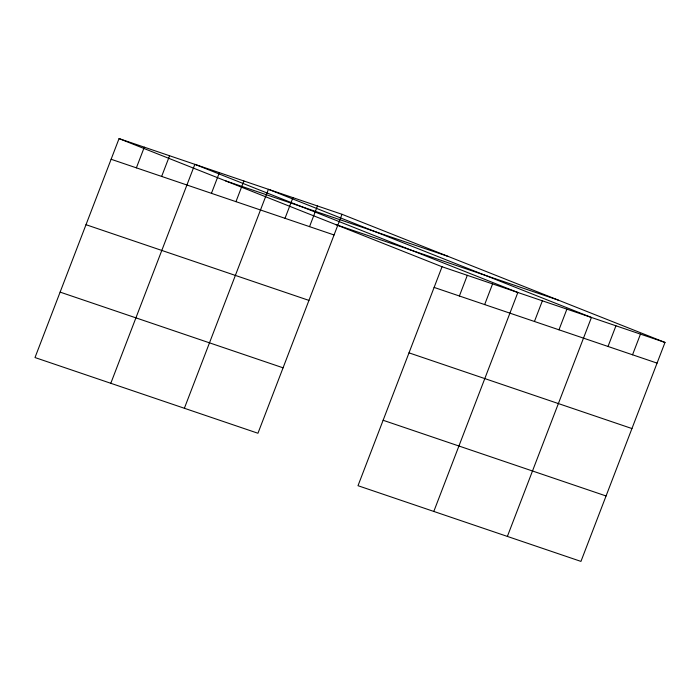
<?xml version="1.0" encoding="UTF-8"?>
<svg xmlns="http://www.w3.org/2000/svg" width="700" height="700" viewBox="0 0 700 700"><rect width="100%" height="100%" fill="white"/><g stroke="black" fill="none" stroke-linecap="round" stroke-linejoin="round"><path stroke-width="1.05" d="M341.994 214.296L119.053 138.6L35 357.551L257.95 433.248L341.994 214.296L665 342.449L580.947 561.4L358.006 485.704L442.05 266.752L665 342.449M136.377 167.851L144.314 147.175M161.648 176.426L169.584 155.759M110.801 383.285L194.854 164.334L517.851 292.486L433.808 511.438M211.444 193.331L219.371 172.664M235.961 201.661L243.898 180.985M184.371 408.266L268.424 189.315L591.43 317.467L507.377 536.419M285.014 218.312L292.95 197.645M309.54 226.642L317.467 205.966M459.384 296.004L467.32 275.328M484.654 304.579L492.59 283.911M534.441 321.484L542.378 300.816M558.968 329.814L566.904 309.137M608.02 346.465L615.947 325.797M632.538 354.795L640.474 334.119M225.636 180.889L448.586 256.585M335.457 224.464L558.407 300.16M111.116 159.268L334.058 234.964M434.123 287.42L657.064 363.116M85.995 224.7L308.945 300.396M409.001 352.852L631.951 428.549M60.121 292.119L283.062 367.815M383.119 420.271L606.069 495.968M119.053 138.6L442.05 266.752"/></g></svg>
